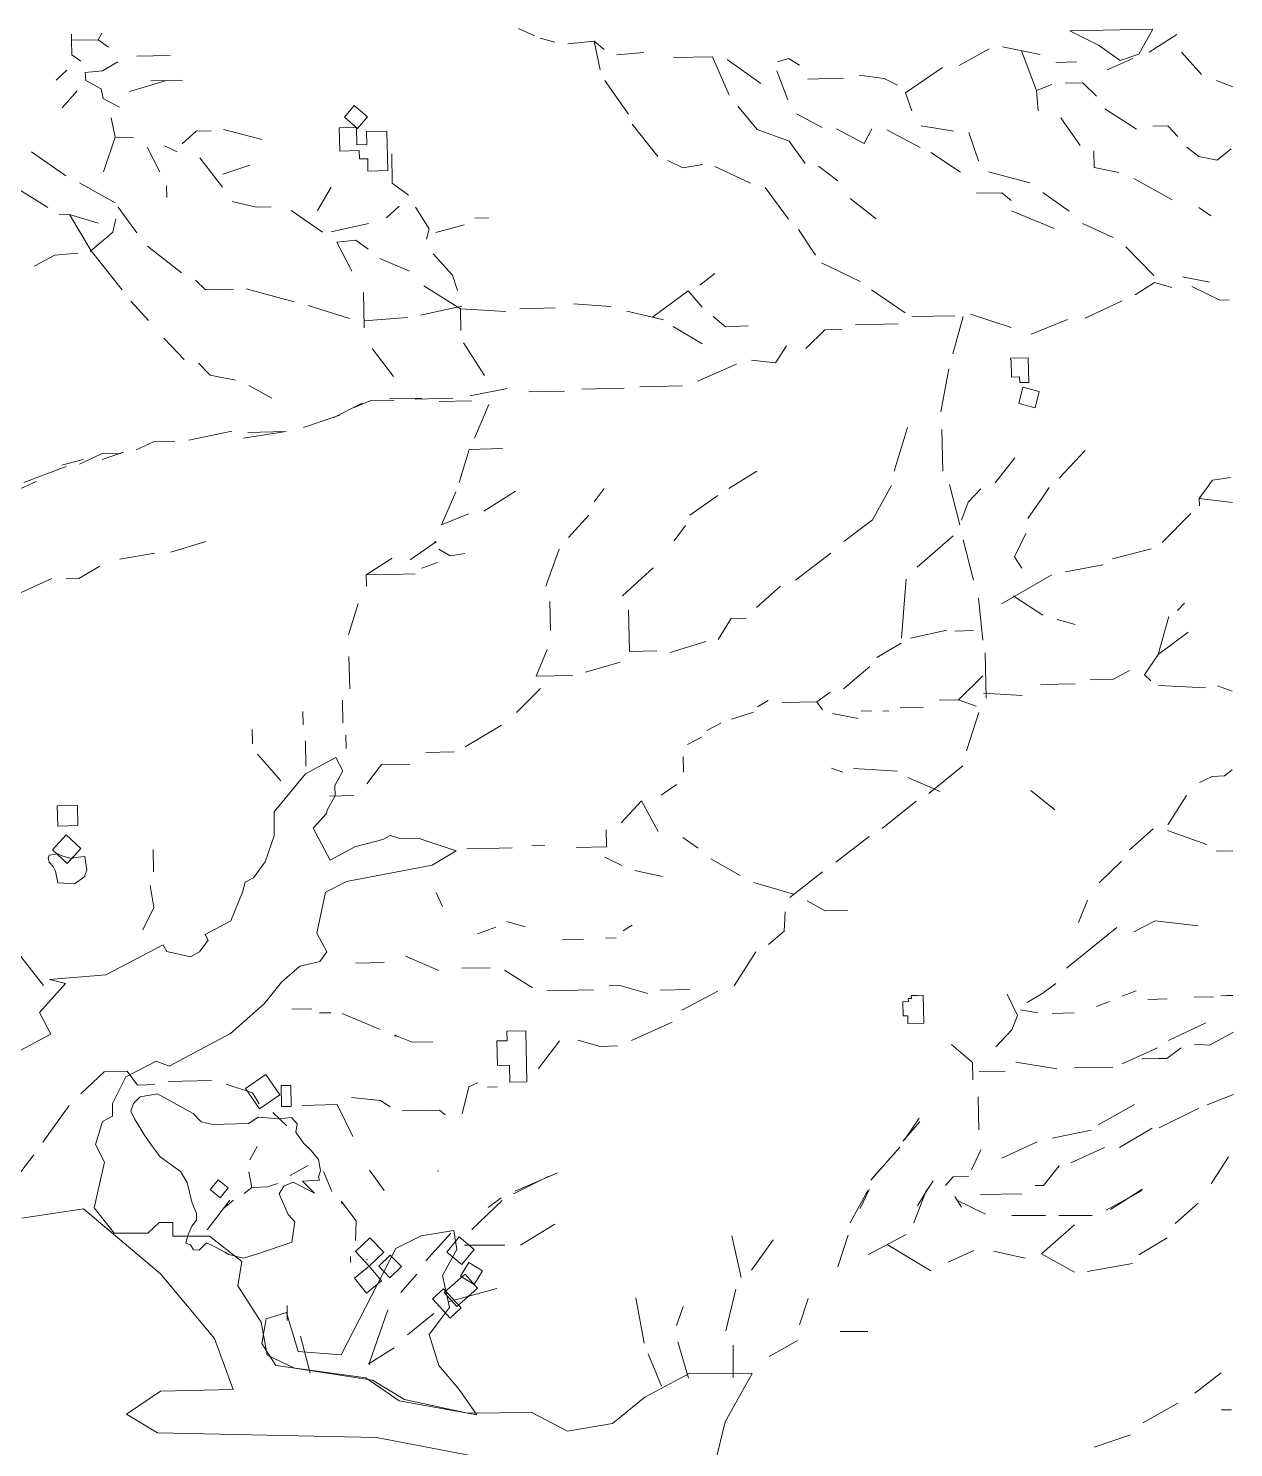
# Model space of a CAD drawing. Header units: metres. Extents: x 645999 to 650010, y 500996 to 503068.
# Drawn here: x 648975 to 650001, y 501796 to 503004 of the extents above; entities that cross this region are included whole.
import ezdxf

# ---------------------------------------------------------------- set-up
doc = ezdxf.new("R2010")
doc.units = ezdxf.units.M
doc.header["$MEASUREMENT"] = 0
for name, color, linetype, lineweight in [('bois', 7, 'Continuous', 0), ('faubourg', 7, 'Continuous', 0), ('mosquée', 7, 'Continuous', 0), ('petite cuvette', 7, 'Continuous', 0), ('puits', 7, 'Continuous', 0), ('ruisseau temporaire', 7, 'Continuous', 0), ('santier-layon', 7, 'Continuous', 0)]:
    doc.layers.add(name, color=color, linetype=linetype, lineweight=lineweight)

# ---------------------------------------------------------------- blocks, each defined once
blk = doc.blocks.new('SC8430')
at = {"color": 0, "linetype": 'ByBlock', "lineweight": -2}
blk.add_circle((0, 0), 0.5, dxfattribs=at)
blk = doc.blocks.new('SC7200')
at = {"layer": 'santier-layon', "color": 7, "linetype": 'Continuous', "lineweight": 0}
for p, q in [((-315.702796, 116.859715), (-325.457695, 122.519412)), ((-270.903276, 96.790709), (-303.21142, 109.767327)), ((-224.127641, 94.294276), (-260.267221, 93.520856)), ((-179.765371, 89.148569), (-212.428388, 93.170068)), ((-134.65597, 76.381539), (-165.99078, 86.439393)), ((-90.970881, 54.057166), (-122.961197, 70.709715)), ((-50.717904, 26.863728), (-81.653914, 49.332201)), ((-11.753862, 0.812105), (-40.845411, 21.217276)), ((265.671664, 19.510413), (266.205458, -5.432196)), ((30.295013, -22.169534), (-0.07225, -5.246225)), ((266.205458, -5.432196), (280.091774, -15.59961)), ((48.890176, -47.708942), (32.80363, -25.974065)), ((285.941345, -25.939018), (297.588829, -44.204034)), ((297.588829, -44.204034), (295.381911, -53.026127)), ((86.836629, -81.855498), (57.861773, -59.016496)), ((301.053452, -65.671603), (317.340843, -83.647226)), ((317.340843, -83.647226), (321.822368, -96.768764)), ((107.322122, -96.266602), (98.74462, -88.039066)), ((131.165247, -95.756338), (107.322122, -96.266602)), ((182.701066, -106.368889), (141.958921, -95.375145)), ((229.81208, -120.530695), (194.474804, -109.721678)), ((279.007536, -119.928463), (242.156728, -122.519482)), ((325.457741, -110.222888), (290.215739, -117.886218))]:
    blk.add_line(p, q, dxfattribs=at)
blk = doc.blocks.new('SC7203')
at = {"layer": 'santier-layon', "color": 7, "linetype": 'Continuous', "lineweight": 0}
for p, q in [((645.626476, 156.965037), (629.044977, 146.621994)), ((660.417823, 152.813187), (645.626476, 156.965037)), ((701.078564, 142.118097), (677.201735, 153.698071)), ((618.129984, 141.394311), (586.412213, 126.784634)), ((709.213718, 142.292197), (701.078564, 142.118097)), ((427.425622, 121.830911), (390.966971, 121.050664)), ((475.518179, 128.839903), (439.059529, 128.059656)), ((523.515557, 118.827519), (488.816535, 130.044465)), ((571.470893, 125.676335), (540.495414, 113.185319)), ((365.047346, 116.816103), (348.849157, 100.830054)), ((379.283867, 117.120777), (365.047346, 116.816103)), ((332.257387, 103.234868), (322.918318, 88.775556)), ((289.862692, 87.608154), (256.633169, 73.097548)), ((322.918318, 88.775556), (302.652607, 91.101745)), ((94.579574, 66.869562), (63.00991, 60.674157)), ((128.173159, 64.36862), (113.018154, 64.044289)), ((143.328164, 64.692951), (128.173159, 64.36862)), ((194.274572, 67.163196), (158.023269, 66.387385)), ((243.853093, 69.144185), (207.601789, 68.368375)), ((-1.694097, 56.989522), (-21.900771, 56.557081)), ((48.353505, 58.520568), (16.189038, 57.83222)), ((-47.821771, 44.042812), (-78.843636, 33.719291)), ((-139.883542, 30.573054), (-176.475356, 22.890224)), ((-93.470522, 30.186388), (-126.157552, 29.486856)), ((-206.306445, 21.331847), (-221.323697, 14.570714)), ((-188.395984, 21.715147), (-206.306445, 21.331847)), ((-280.749726, 0.419443), (-316.754383, -13.230589)), ((-250.588767, 11.184522), (-269.308019, 2.504235)), ((-234.123452, 11.536895), (-250.588767, 11.184522)), ((-329.993702, -17.19378), (-363.672628, -32.173986)), ((-371.332159, -39.237639), (-398.824462, -64.205054)), ((-408.311124, -71.767792), (-437.26971, -92.626747)), ((-448.622861, -98.849482), (-484.099399, -115.708088)), ((-537.115711, -128.802221), (-572.631608, -143.82174)), ((-503.13176, -128.074934), (-526.133247, -126.727257)), ((-489.452878, -123.182372), (-503.13176, -128.074934)), ((-673.127017, -149.652289), (-709.213606, -138.005056)), ((-627.944133, -156.965014), (-659.749945, -152.125901)), ((-578.562403, -145.788593), (-610.250141, -146.466739))]:
    blk.add_line(p, q, dxfattribs=at)
blk = doc.blocks.new('SC7209')
at = {"layer": 'santier-layon', "color": 7, "linetype": 'Continuous', "lineweight": 0}
for p, q in [((628.169114, 347.443179), (637.198481, 379.440896)), ((618.193093, 298.340151), (624.765057, 334.753675)), ((619.8031, 247.645145), (619.042036, 283.207433)), ((634.170694, 201.954408), (625.555783, 236.465839)), ((645.942157, 154.893877), (637.070444, 189.136965)), ((653.762549, 103.726293), (650.142273, 139.696397)), ((656.655762, 54.410533), (655.830045, 92.993814)), ((639.911884, 9.593515), (650.314697, 42.258968)), ((607.829599, -26.539863), (636.88272, -3.087965)), ((568.264491, -56.525054), (597.02091, -33.229704)), ((528.820423, -85.15587), (557.009145, -63.374652)), ((489.558441, -115.284772), (517.294079, -93.363052)), ((484.809545, -143.99917), (485.50502, -127.424929)), ((471.399628, -155.325726), (484.809545, -143.99917)), ((442.219813, -190.383151), (460.501503, -161.341589)), ((397.504522, -211.05362), (428.401285, -194.884431)), ((354.738652, -236.939308), (389.320601, -221.216947)), ((284.633834, -248.953492), (293.571292, -237.196957)), ((309.048705, -236.602879), (328.066954, -241.978504)), ((328.066954, -241.978504), (342.757094, -241.401275)), ((275.696376, -260.710027), (284.633834, -248.953492)), ((-113.934671, -282.41026), (-94.121578, -263.586955)), ((-94.121578, -263.586955), (-74.493058, -263.166887)), ((-74.493058, -263.166887), (-65.575295, -275.025929)), ((-65.575295, -275.025929), (-50.885155, -274.4487)), ((-39.651512, -271.842667), (-2.64968, -271.050795)), ((9.949958, -274.001026), (32.160874, -281.345389)), ((210.775295, -299.489375), (216.32189, -276.502989)), ((216.32189, -276.502989), (223.859102, -272.924675)), ((232.341019, -276.685859), (240.682603, -276.507341)), ((32.160874, -281.345389), (37.878415, -290.882654)), ((116.34603, -285.579844), (141.281555, -287.918743)), ((141.281555, -287.918743), (149.351354, -293.453576)), ((-642.419189, -299.67016), (-656.655709, -299.974834)), ((-590.485419, -300.398659), (-628.31989, -301.208351)), ((-538.044864, -308.706018), (-575.186084, -301.451186)), ((-146.134259, -323.57779), (-123.831378, -292.281683)), ((74.414018, -292.156598), (104.255414, -291.517966)), ((104.255414, -291.517966), (117.513718, -318.67357)), ((159.523833, -296.906345), (191.277178, -296.226795)), ((191.277178, -296.226795), (196.090777, -300.329331)), ((-492.556954, -330.271662), (-523.492627, -312.419431)), ((-445.633887, -343.756904), (-481.202196, -334.858473)), ((-175.101601, -361.991353), (-153.792663, -334.19924)), ((131.910886, -347.344334), (144.225095, -364.560121)), ((-403.25736, -370.218947), (-434.996707, -352.383916)), ((-184.61377, -379.440901), (-181.113949, -374.731312))]:
    blk.add_line(p, q, dxfattribs=at)
blk = doc.blocks.new('SC7212')
at = {"layer": 'santier-layon', "color": 7, "linetype": 'Continuous', "lineweight": 0}
for p, q in [((-29.539008, 38.466275), (-17.811955, 27.217691)), ((13.344255, -11.674004), (20.596956, -28.53813))]:
    blk.add_line(p, q, dxfattribs=at)
blk.add_blockref('SC8430', (29.539, -38.4664), dxfattribs=at)
blk = doc.blocks.new('SC7218')
at = {"layer": 'ruisseau temporaire', "color": 4, "linetype": 'Continuous', "lineweight": 0}
for p, q in [((-537.677954, 228.984598), (-545.950945, 207.648369)), ((-492.613144, 227.189132), (-491.875179, 192.706263)), ((-216.550287, 218.114849), (-230.786808, 217.810175)), ((-241.191955, 210.227781), (-255.428475, 209.923106)), ((-548.959013, 197.924368), (-566.269263, 169.495001)), ((-199.564936, 197.319172), (-237.222828, 196.513259)), ((-492.98724, 180.262946), (-492.249275, 145.780077)), ((-281.444654, 180.387461), (-293.030739, 163.58015)), ((-16.303792, 175.613547), (-30.862775, 156.639838)), ((61.308177, 168.07487), (42.312308, 135.601013)), ((127.424079, 157.924544), (107.633477, 138.050333)), ((-570.546824, 154.684028), (-586.958268, 127.193861)), ((-484.245361, 136.751724), (-472.89562, 100.196046)), ((-90.836199, 125.128954), (-117.629757, 113.515976)), ((-47.809853, 126.57545), (-71.315592, 120.815468)), ((-7.229665, 131.912301), (-41.082405, 131.187822)), ((36.673915, 129.17202), (2.821175, 128.447541)), ((75.966308, 121.076116), (44.55789, 128.81505)), ((115.684181, 105.366756), (87.781026, 121.066115)), ((147.673785, 131.810364), (114.627024, 117.960786)), ((186.097608, 125.962927), (161.476424, 111.751542)), ((-320.516097, 110.685396), (-341.099595, 91.057063)), ((-245.758465, 101.574263), (-272.366367, 118.089882)), ((106.212578, 118.56925), (101.732604, 113.216436)), ((289.381207, 108.854038), (243.571759, 107.873675)), ((289.381207, 108.854038), (311.884094, 109.33562)), ((289.381207, 108.854038), (289.708371, 93.566633)), ((-127.23825, 108.579101), (-160.279389, 94.466796)), ((-92.22531, 79.626704), (-118.443305, 102.458993)), ((182.71289, 77.099526), (149.694353, 98.73489)), ((228.301943, 107.546887), (204.995382, 107.048105)), ((325.718752, 101.582006), (353.233097, 93.316181)), ((367.613142, 97.648771), (396.137792, 79.744942)), ((-472.659471, 89.161528), (-462.795692, 57.633853)), ((-208.295582, 80.822553), (-236.952275, 94.928703)), ((144.200198, 61.030197), (128.589791, 91.186366)), ((-358.54146, 84.112618), (-378.365798, 65.814767)), ((-75.312079, 74.468876), (-59.808501, 49.304512)), ((182.435435, 65.528322), (161.930764, 79.020392)), ((300.29952, 49.52001), (282.750807, 80.538234)), ((414.760059, 73.703725), (433.112446, 42.7027)), ((-395.414946, 65.055629), (-358.527946, 58.945312)), ((162.789183, 51.176986), (146.337114, 71.589806)), ((219.873991, 58.181286), (188.621167, 70.917641)), ((158.550924, 16.12764), (151.801096, 49.36475)), ((433.112446, 42.7027), (459.553236, 9.459868)), ((-316.156339, 32.713155), (-310.389601, 20.877032)), ((-54.535687, 36.012161), (-33.839848, 13.587386)), ((-511.291864, 5.077989), (-545.370996, -12.670675)), ((-477.475657, 1.375531), (-460.849288, -27.181814)), ((-296.140026, -0.897158), (-279.777974, -35.50564)), ((466.992937, -0.040541), (481.820681, -16.627558)), ((-552.551605, -20.644043), (-584.442758, -33.286079)), ((495.006637, -31.639774), (512.279843, -49.784394)), ((-494.551562, -36.689671), (-464.839549, -51.036083)), ((-491.702415, -47.142575), (-466.026136, -69.197917)), ((-449.392086, -36.774605), (-426.190078, -53.62596)), ((-273.709425, -39.975589), (-260.788381, -64.078122)), ((-415.558163, -59.706754), (-386.862112, -75.651991)), ((-290.50461, -49.534664), (-314.06052, -65.218193)), ((586.958323, -82.799865), (567.429066, -71.948246)), ((-251.728228, -79.52362), (-228.500431, -91.446042)), ((-217.376129, -95.451073), (-183.454082, -110.233081)), ((-140.557167, -139.542447), (-105.000562, -144.826984)), ((-117.850774, -172.58222), (-109.325365, -205.978467))]:
    blk.add_line(p, q, dxfattribs=at)
at = {"layer": 'ruisseau temporaire', "color": 4, "linetype": 'Continuous', "lineweight": 0, "flags": 128}
for points in [[(-292.227113, 147.497973), (-282.940651, 121.477728), (-312.312497, 119.92918)], [(200.253804, 140.75532), (186.097608, 125.962927), (200.890001, 111.80673), (186.097608, 125.962927)], [(98.896595, 129.189406), (94.124191, 119.099089), (94.124191, 119.099089)], [(149.694353, 98.73489), (128.589791, 91.186366), (121.860506, 98.927762)], [(-164.270143, 84.656053), (-175.709984, 79.417138), (-194.649517, 81.114591)], [(405.919639, 73.514532), (414.760059, 73.703725), (439.042486, 66.173703)], [(-404.160234, 65.788437), (-413.345086, 65.591872), (-421.854225, 55.290162), (-432.446323, 56.443428)], [(-443.487824, 57.127094), (-454.140082, 56.899126), (-471.997008, 36.737739)], [(-347.466766, 57.342102), (-324.504637, 57.833513), (-316.422006, 45.126988)], [(255.080047, 44.740992), (239.859435, 44.415257), (232.850857, 52.939216)], [(-479.148099, 27.385056), (-488.546205, 15.684374), (-483.179889, 11.374095), (-488.546205, 15.684374), (-505.869509, 9.333872)], [(279.350457, 14.770154), (273.089794, 25.150048), (263.916187, 24.428031)], [(-504.332518, -45.835788), (-504.113237, -56.082127), (-485.908537, -72.514734)], [(524.403838, -52.744805), (534.271781, -62.998216), (556.074308, -67.361435)], [(-565.591878, -96.233462), (-560.236562, -101.112945), (-565.116046, -106.468261)], [(-175.652608, -119.002918), (-162.580158, -128.71134), (-146.487934, -132.309656)], [(-103.584735, -173.656861), (-103.397784, -182.392521), (-103.033722, -199.40407), (-88.157633, -228.984549)]]:
    blk.add_lwpolyline(points, dxfattribs=at)
blk = doc.blocks.new('SC7230')
at = {"layer": 'ruisseau temporaire', "color": 4, "linetype": 'Continuous', "lineweight": 0}
for p, q in [((137.542125, 186.564215), (107.117256, 169.81372)), ((107.832326, 157.869487), (113.503884, 129.011987)), ((117.892895, 117.146379), (129.603484, 85.198245)), ((150.372949, 39.206094), (138.104528, 11.344609)), ((124.904567, 5.542332), (108.834292, -16.420748)), ((22.693476, -27.463882), (4.346667, -50.395646)), ((101.292835, -29.00166), (82.007862, -51.033538)), ((-6.061695, -36.358947), (-23.480179, -59.730827)), ((-24.113318, -73.083859), (-23.847651, -85.497692)), ((36.195053, -78.692938), (10.723456, -90.737607)), ((33.462492, -101.290543), (61.791154, -115.403714)), ((-99.704803, -126.219587), (-99.27446, -146.328236)), ((-7.689014, -132.070063), (-24.418538, -123.228447)), ((35.542041, -155.523934), (6.763975, -141.880364)), ((-138.753672, -169.373627), (-168.250217, -186.564237))]:
    blk.add_line(p, q, dxfattribs=at)
at = {"layer": 'ruisseau temporaire', "color": 4, "linetype": 'Continuous', "lineweight": 0, "flags": 128}
for points in [[(162.245851, 105.676054), (137.489324, 81.687152), (145.348861, 57.936281)], [(-2.276304, -62.956902), (-7.393634, -81.465704), (-7.393634, -81.465704)], [(80.485756, -65.785541), (65.789993, -66.100044), (56.391887, -77.800726), (48.125521, -77.977633)], [(123.352749, -72.227864), (110.592352, -77.100769), (95.896589, -77.415272)], [(168.250287, -66.207212), (151.717554, -66.561027), (139.035873, -75.112106)], [(-70.195203, -131.107841), (-86.882154, -145.724404), (-95.607763, -145.911139)], [(-35.870084, -124.853467), (-47.174037, -133.37506), (-57.736616, -133.601109)], [(-105.143622, -151.175019), (-125.252272, -151.605362), (-133.810238, -164.208029)]]:
    blk.add_lwpolyline(points, dxfattribs=at)
blk = doc.blocks.new('SC7227')
at = {"layer": 'ruisseau temporaire', "color": 4, "linetype": 'Continuous', "lineweight": 0}
for p, q in [((242.867627, 214.047379), (267.410899, 226.532164)), ((333.082588, 227.937597), (360.61248, 228.526761)), ((166.508659, 196.773835), (200.853458, 202.108667)), ((46.062403, 178.556784), (64.304193, 184.926943)), ((-43.270216, 144.906216), (-10.050533, 159.876594)), ((61.20075, 93.784058), (90.953123, 99.020607)), ((104.720561, 99.775225), (134.394218, 108.689947)), ((-22.729193, 65.308917), (3.201647, 77.363414))]:
    blk.add_line(p, q, dxfattribs=at)
at = {"layer": 'ruisseau temporaire', "color": 4, "linetype": 'Continuous', "lineweight": 0, "flags": 128}
for points in [[(290.763394, 230.251803), (318.293285, 230.840968), (318.293285, 230.840968)], [(15.611036, 77.169004), (26.173615, 77.395053), (44.326849, 87.903156)]]:
    blk.add_lwpolyline(points, dxfattribs=at)
at = {"layer": 'ruisseau temporaire', "color": 4, "linetype": 'Continuous', "lineweight": 0}
blk.add_blockref('SC7230', (-192.3621, -44.2767), dxfattribs=at)
blk = doc.blocks.new('SC7224')
at = {"layer": 'ruisseau temporaire', "color": 4, "linetype": 'Continuous', "lineweight": 0}
for p, q in [((-245.574383, 193.170604), (-210.908095, 204.952066)), ((-151.76801, 189.526935), (-126.048589, 177.723547)), ((-118.040916, 171.586592), (-87.747829, 154.624146)), ((-294.39288, 167.943925), (-323.503276, 154.178589)), ((-47.782451, 164.15339), (-72.330427, 145.754449)), ((-401.411962, 156.303779), (-384.374787, 138.344202)), ((-365.807983, 143.547893), (-339.00318, 154.635418)), ((-367.690532, 102.700616), (-345.604315, 79.714191)), ((-334.894142, 73.043665), (-303.023912, 73.725717)), ((-291.029948, 62.942827), (-271.190746, 37.608402))]:
    blk.add_line(p, q, dxfattribs=at)
at = {"layer": 'ruisseau temporaire', "color": 4, "linetype": 'Continuous', "lineweight": 0, "flags": 128}
for points in [[(-201.652961, 201.864547), (-187.538273, 204.795083), (-166.626828, 196.831505)], [(-282.330254, 171.684798), (-257.475332, 191.075984), (-257.475332, 191.075984)], [(-294.39288, 167.943925), (-286.158412, 157.343425), (-260.224358, 147.77883)], [(-384.374787, 138.344202), (-384.037632, 122.589988), (-375.674767, 110.809425)]]:
    blk.add_lwpolyline(points, dxfattribs=at)
at = {"layer": 'ruisseau temporaire', "color": 4, "linetype": 'Continuous', "lineweight": 0}
blk.add_blockref('SC7227', (40.7994, 0), dxfattribs=at)
blk = doc.blocks.new('SC7233')
at = {"layer": 'ruisseau temporaire', "color": 4, "linetype": 'Continuous', "lineweight": 0}
for p, q in [((-255.738195, 146.087654), (-258.834819, 140.501597)), ((-258.834819, 140.501597), (-249.971456, 134.251531)), ((-197.44069, 127.096057), (-225.913731, 126.486709)), ((-285.388957, 114.634296), (-294.396698, 106.161843)), ((-276.738849, 96.880112), (-289.292617, 82.352003)), ((-200.432392, 105.872853), (-232.1628, 96.454133)), ((-186.884735, 106.162785), (-213.980048, 105.582921)), ((-254.547613, 90.455292), (-240.603063, 82.934021)), ((-247.763993, 74.041109), (-244.195072, 57.55813)), ((-119.182694, 55.633685), (-151.985708, 64.131315)), ((-254.127922, 27.906699), (-244.195072, 57.55813)), ((-228.561146, 56.972745), (-244.195072, 57.55813)), ((-206.347014, 28.009289), (-216.902969, 48.942562)), ((-191.546232, 44.885397), (-202.226886, 50.176608)), ((-152.769849, 14.896442), (-172.139969, 39.780923)), ((-129.742059, 33.788544), (-152.546755, 25.940788)), ((-200.363806, 6.058192), (-200.580276, 16.173167)), ((-60.422732, 15.032825), (-71.939939, -4.992887)), ((-67.872418, -23.305125), (-94.452666, -5.014697)), ((-2.643507, -1.20997), (-13.458699, -11.10105)), ((73.377508, -11.082606), (61.896443, -11.328311)), ((-28.515309, -16.023097), (-60.524536, -23.147873)), ((52.829666, -17.042134), (28.617723, -23.54006)), ((-42.921706, -56.694841), (-55.510619, -32.010223)), ((6.119659, -56.450281), (-19.03532, -45.719057)), ((266.143033, -58.640119), (253.22423, -68.379083)), ((49.657877, -88.506403), (18.450283, -69.065895)), ((-32.244462, -104.764466), (-32.884795, -74.843645)), ((145.922627, -84.343475), (177.73782, -86.553918)), ((243.353312, -73.321575), (255.466026, -87.256087)), ((100.06584, -88.479015), (130.244638, -87.833162)), ((191.217045, -90.733848), (213.116339, -95.78497)), ((230.610645, -103.558831), (255.347841, -118.537403)), ((70.040577, -145.37083), (52.118955, -117.629745)), ((-7.23883, -146.087699), (-25.436244, -122.328077))]:
    blk.add_line(p, q, dxfattribs=at)
at = {"layer": 'ruisseau temporaire', "color": 4, "linetype": 'Continuous', "lineweight": 0, "flags": 128}
for points in [[(-281.44594, 145.077503), (-281.337706, 140.020015), (-281.072038, 127.606182), (-273.606083, 122.246175)], [(-258.834819, 140.501597), (-281.337706, 140.020015), (-281.337706, 140.020015)], [(-241.888826, 121.545006), (-255.049428, 113.903643), (-269.725512, 112.669597), (-269.141434, 105.723363), (-256.102452, 98.701696), (-254.547613, 90.455292)], [(-162.528609, 62.985723), (-175.387401, 62.710533), (-187.101399, 51.880253)], [(-111.523357, -1.700168), (-123.922907, -1.96553), (-144.697058, 2.649689)], [(-28.851606, -37.879447), (-39.471566, -30.057036), (-55.510619, -32.010223)], [(243.353312, -73.321575), (213.116339, -95.78497), (222.351794, -97.952945)], [(50.057081, -107.159993), (49.657877, -88.506403), (88.301726, -90.833553)], [(264.562754, -95.209664), (275.250895, -103.917725), (294.396626, -102.982295)]]:
    blk.add_lwpolyline(points, dxfattribs=at)
blk = doc.blocks.new('SC7236')
at = {"layer": 'ruisseau temporaire', "color": 4, "linetype": 'Continuous', "lineweight": 0}
for p, q in [((-290.329085, 114.715279), (-303.966561, 121.032148)), ((-273.258668, 109.222869), (-285.635445, 112.712951)), ((-234.652372, 85.867159), (-239.671566, 110.091861)), ((256.14976, 115.846559), (232.58401, 100.622801)), ((-197.308812, 100.484584), (-220.519981, 98.485862)), ((-172.164977, 96.199216), (-139.062094, 96.907648)), ((-139.062094, 96.907648), (-124.845869, 64.208168)), ((71.097893, 89.347156), (96.520291, 103.690683)), ((107.971838, 105.315703), (139.817008, 98.637504)), ((260.148405, 100.752722), (277.094398, 81.796131)), ((-126.348508, 94.55126), (-97.772201, 74.233631)), ((-84.333583, 84.985823), (-74.959369, 60.232408)), ((25.186689, 66.285472), (56.890891, 87.663167)), ((153.282636, 92.025948), (170.778083, 92.400366)), ((218.914968, 95.270468), (197.068114, 85.603282)), ((303.966616, 71.331648), (290.071265, 76.554061)), ((30.572901, 50.761348), (25.186689, 66.285472)), ((195.021104, 52.440759), (222.040916, 35.079703)), ((-185.509625, 11.81973), (-207.254342, 39.441447)), ((-67.468011, 48.318198), (-45.510511, 36.713576)), ((66.318321, 33.587028), (38.655532, 38.054823)), ((157.510805, 44.738272), (174.095951, 21.174137)), ((-73.762356, 24.968953), (-60.081363, 6.026496)), ((9.323043, 34.667188), (37.671385, 19.634475)), ((87.535251, 8.282088), (79.206632, 32.482903)), ((46.954632, 15.233323), (72.117794, -1.247503)), ((-106.714917, -10.675912), (-137.024348, 3.545066)), ((-48.778262, 3.853486), (-32.429265, -8.676131)), ((131.127154, -10.564239), (96.008248, -1.196208)), ((219.721614, -6.828309), (252.272016, -24.99097)), ((-74.249374, -41.522754), (-94.031801, -14.459835)), ((-21.654332, -23.739944), (0.423702, -40.976768)), ((164.723954, -34.684274), (142.326087, -18.604251)), ((115.555479, -34.356577), (151.710944, -49.222211)), ((274.922495, -31.405962), (285.183265, -38.546087)), ((201.955337, -56.886597), (175.972085, -45.023144)), ((-51.432207, -71.937738), (-65.812993, -50.166356)), ((236.647734, -89.262864), (212.695028, -64.936437)), ((-13.405117, -94.517302), (-46.299957, -78.661924)), ((284.097313, -95.147133), (261.026949, -90.581056)), ((24.968736, -121.03215), (-3.543606, -101.403125))]:
    blk.add_line(p, q, dxfattribs=at)
at = {"layer": 'ruisseau temporaire', "color": 4, "linetype": 'Continuous', "lineweight": 0, "flags": 128}
for points in [[(-231.269724, 103.062152), (-239.671566, 110.091861), (-261.976568, 107.812135)], [(123.894423, 101.976604), (136.792476, 68.213954), (149.751547, 73.164595), (136.792476, 68.213954), (138.084863, 50.76229)], [(-64.906789, 89.656409), (-74.219555, 95.436876), (-83.345369, 92.481682)], [(-210.58657, 47.931435), (-217.24355, 57.551856), (-230.506191, 76.718536)], [(-27.452312, 78.498432), (-48.821225, 78.041118), (-57.762323, 77.849771)], [(18.619539, 72.584679), (7.010561, 78.316005), (-14.183475, 81.082308)], [(161.473501, 74.261936), (176.314442, 74.579545), (187.896317, 63.327854)], [(-117.406168, 54.707758), (-100.902198, 34.936739), (-82.262712, 28.090921), (-73.762356, 24.968953)], [(235.768996, 37.673407), (248.627788, 37.948596), (257.090945, 28.930072)], [(-33.420955, 35.362366), (-9.838887, 22.987543), (-3.337272, 35.377339)], [(185.675411, 16.822126), (185.980436, 2.569207), (206.744748, -1.58624)], [(264.635617, 19.891892), (274.916065, 11.832224), (290.59919, 8.947982), (302.342706, 18.398947)], [(-147.259962, 5.128394), (-164.303627, 2.360472), (-177.03815, 8.546467)], [(85.82941, -19.353348), (107.413811, -18.891423), (115.368528, -25.620917)]]:
    blk.add_lwpolyline(points, dxfattribs=at)
blk = doc.blocks.new('SC7239')
at = {"layer": 'ruisseau temporaire', "color": 4, "linetype": 'Continuous', "lineweight": 0}
for p, q in [((502.939822, 313.183083), (491.676786, 275.91348)), ((374.834717, 276.129724), (351.034427, 261.130938)), ((169.237631, 258.883117), (142.294101, 242.00999)), ((236.298381, 249.820827), (244.897732, 261.274424)), ((341.510866, 255.292344), (317.745014, 238.684358)), ((489.52405, 263.792877), (473.266775, 234.466081)), ((214.432603, 219.569035), (231.717402, 238.453227)), ((313.916052, 229.747758), (304.547465, 216.667761)), ((473.266775, 234.466081), (448.731687, 216.231695)), ((79.759667, 200.587537), (101.148934, 215.534725)), ((195.218918, 178.104437), (206.602488, 209.741838)), ((437.686873, 206.335701), (407.629378, 183.153317)), ((64.455413, 201.86995), (42.245252, 187.710164)), ((89.777225, 193.310784), (103.059659, 198.326285)), ((286.545088, 193.743368), (260.523184, 169.842382)), ((42.245252, 187.710164), (63.140789, 188.157347)), ((42.451882, 178.05496), (42.245252, 187.710164)), ((63.140789, 188.157347), (84.036327, 188.60453)), ((394.873901, 178.050526), (374.357185, 159.902136)), ((27.256569, 136.676359), (35.528756, 163.417361)), ((199.242917, 140.357021), (198.716198, 164.969014)), ((331.303826, 131.108712), (300.953605, 121.604533)), ((28.238062, 90.814143), (27.65261, 118.170553)), ((258.513828, 113.451565), (228.950062, 104.769186)), ((190.649192, 91.070012), (170.184134, 70.507822)), ((22.428556, 61.710938), (22.015295, 81.021345)), ((-54.379815, 43.967795), (-54.638103, 56.036799)), ((25.304497, 40.038329), (25.063428, 51.302733)), ((157.54919, 59.772829), (126.584706, 41.400848)), ((-8.943563, 24.815952), (-9.40848, 46.540159)), ((117.026707, 37.171454), (92.916472, 36.655473)), ((-30.384487, 12.282565), (-50.172032, 35.203188)), ((31.791177, -0.071289), (11.192604, -0.512117)), ((-138.730346, -65.161224), (-139.138054, -46.110267)), ((-280.948148, -139.502048), (-266.072059, -169.082527)), ((-251.595981, -137.033957), (-232.225861, -161.918438)), ((-423.243766, -183.370719), (-437.824815, -215.881518)), ((-356.565937, -212.877554), (-345.275038, -182.277096)), ((-442.388575, -228.053718), (-469.438002, -241.512101)), ((-379.531475, -256.147378), (-362.299942, -224.039839)), ((-478.465421, -249.06501), (-502.939817, -264.768196)), ((-411.370216, -292.707364), (-383.398991, -268.649665)), ((-422.418341, -313.183019), (-411.202944, -300.523481))]:
    blk.add_line(p, q, dxfattribs=at)
at = {"layer": 'ruisseau temporaire', "color": 4, "linetype": 'Continuous', "lineweight": 0, "flags": 128}
for points in [[(158.221543, 295.183089), (129.879715, 294.576548), (121.29648, 266.268236)], [(118.578489, 258.32466), (106.315691, 230.200448), (129.480289, 239.632988)], [(104.13001, 209.651611), (113.706605, 203.811078), (126.263615, 205.919738)], [(289.667723, 122.972943), (266.361162, 122.474161), (265.603519, 157.876574)], [(365.706176, 150.862341), (352.847384, 150.587151), (341.974762, 132.645154)], [(217.750276, 102.114594), (186.944996, 101.455333), (196.372602, 124.196218)], [(-11.308555, 60.183965), (-11.308555, 60.183965), (-11.549624, 71.448369)], [(79.460635, 26.707881), (55.350399, 26.1919), (42.83599, 9.824705)], [(-147.780854, -114.573005), (-138.54018, -95.515977), (-141.699056, -76.724311)]]:
    blk.add_lwpolyline(points, dxfattribs=at)
at = {"layer": 'ruisseau temporaire', "color": 4, "linetype": 'Continuous', "lineweight": 0}
blk.add_blockref('SC8430', (101.1489, 215.5347), dxfattribs=at)
blk = doc.blocks.new('SC7254')
at = {"layer": 'ruisseau temporaire', "color": 4, "linetype": 'Continuous', "lineweight": 0}
for p, q in [((-79.899179, 168.133785), (-59.445713, 151.667163)), ((36.919922, 138.848112), (52.661707, 163.892614)), ((4.166238, 117.629544), (24.264245, 135.407558)), ((36.49387, 134.220398), (70.091644, 122.322767)), ((-21.748248, 89.476021), (-2.716806, 108.019751)), ((-39.144672, 55.872358), (-31.676768, 74.957158)), ((-49.387656, 16.83394), (-6.712437, 51.555917)), ((-69.628769, -4.44394), (-58.405552, 3.906953)), ((-82.961019, -12.389373), (-69.628769, -4.44394)), ((-12.771615, -11.337852), (-23.931624, -15.632039)), ((9.991846, -2.439591), (-2.06469, -6.903163)), ((36.223412, -9.256701), (19.690679, -9.610516)), ((75.698596, -7.491932), (59.165863, -7.845748)), ((-73.924008, -21.05767), (-88.527647, -18.666632)), ((-43.016851, -21.14722), (-61.611489, -21.545162)), ((69.249451, -29.709093), (37.407495, -44.649987)), ((27.891315, -50.83341), (-2.143189, -64.355676)), ((48.107828, -50.86074), (35.895229, -59.861762)), ((-57.642665, -68.763289), (-92.682855, -63.073431)), ((-9.891276, -67.281385), (-42.821906, -67.98613)), ((92.682822, -90.533077), (70.357047, -99.290548)), ((8.425728, -99.120991), (-22.448544, -116.341086)), ((63.068203, -102.206428), (29.428635, -119.025721)), ((23.458481, -119.153488), (-4.210933, -135.845014)), ((-28.320303, -121.066569), (-61.717098, -127.761059)), ((-17.079565, -135.660432), (-45.746181, -148.693442))]:
    blk.add_line(p, q, dxfattribs=at)
at = {"layer": 'ruisseau temporaire', "color": 4, "linetype": 'Continuous', "lineweight": 0, "flags": 128}
for points in [[(7.839801, 47.842504), (26.134904, 57.088692), (50.314016, 54.386272), (62.560484, 53.017524)], [(35.895229, -59.861762), (29.006591, -60.009185), (14.770071, -60.313859)], [(-55.76576, -151.28992), (-69.057602, -168.133735), (-76.148682, -168.022644)]]:
    blk.add_lwpolyline(points, dxfattribs=at)
blk = doc.blocks.new('SC7251')
at = {"layer": 'ruisseau temporaire', "color": 4, "linetype": 'Continuous', "lineweight": 0}
for p, q in [((-80.977963, -38.404653), (-63.192201, -53.663416)), ((-62.877336, -68.376106), (-63.192201, -53.663416)), ((-35.470374, -60.88984), (-57.514018, -61.361594)), ((-57.8989, -110.850769), (-58.499111, -82.804702)), ((-121.116944, -119.563407), (-108.651733, -100.897353)), ((-149.790184, -153.755737), (-125.122214, -125.628891)), ((-64.059414, -145.02129), (-56.15711, -127.832833)), ((-8.276953, -121.058378), (-38.301617, -135.040415)), ((-158.922623, -177.870252), (-151.00064, -161.601339))]:
    blk.add_line(p, q, dxfattribs=at)
at = {"layer": 'ruisseau temporaire', "color": 4, "linetype": 'Continuous', "lineweight": 0, "flags": 128}
for points in [[(-110.025586, -175.673856), (-103.363256, -164.951687), (-96.700926, -154.229517)], [(-86.286794, -158.376476), (-79.555588, -150.872708), (-66.696795, -150.597518)]]:
    blk.add_lwpolyline(points, dxfattribs=at)
at = {"layer": 'ruisseau temporaire', "color": 4, "linetype": 'Continuous', "lineweight": 0}
blk.add_blockref('SC7254', (66.2399, 9.7365), dxfattribs=at)
blk = doc.blocks.new('SC7248')
at = {"layer": 'ruisseau temporaire', "color": 4, "linetype": 'Continuous', "lineweight": 0}
for p, q in [((143.98857, 126.648722), (158.196973, 126.952795)), ((-21.391865, -164.894845), (-56.556726, -165.647405))]:
    blk.add_line(p, q, dxfattribs=at)
at = {"layer": 'ruisseau temporaire', "color": 4, "linetype": 'Continuous', "lineweight": 0, "flags": 128}
for points in [[(-43.343634, -39.88807), (-29.871382, -25.340305), (-25.075541, -13.278133), (-25.075541, -13.278133), (-33.735488, 4.935822)], [(159.005234, -27.277944), (138.565627, -38.294959), (125.687156, -37.650606)], [(81.179502, -160.99122), (64.863239, -171.460011), (54.141041, -178.339554)]]:
    blk.add_lwpolyline(points, dxfattribs=at)
at = {"layer": 'ruisseau temporaire', "color": 4, "linetype": 'Continuous', "lineweight": 0}
blk.add_blockref('SC7251', (-0.0826, 0.4693), dxfattribs=at)
blk = doc.blocks.new('SC7257')
at = {"layer": 'ruisseau temporaire', "color": 4, "linetype": 'Continuous', "lineweight": 0}
for p, q in [((45.238448, 145.164196), (23.227537, 121.694035)), ((-31.451424, 117.629166), (-14.581224, 139.017959)), ((170.657141, 100.830494), (142.375308, 104.430788)), ((135.109664, 91.668031), (110.832059, 66.769414)), ((-97.655671, 46.0322), (-66.978189, 72.447726)), ((16.769261, 39.457366), (-25.887887, 14.625393)), ((60.239874, 47.747391), (28.66037, 42.011758)), ((9.319001, 4.979969), (-15.976779, 21.523669)), ((129.793701, 15.295793), (123.887261, 9.12391)), ((36.791054, -2.843206), (21.474859, 1.297411)), ((116.383784, 3.969237), (107.365662, -28.553934)), ((-72.611182, -7.841144), (-103.447934, -14.546558)), ((-49.763397, -8.140722), (-65.771281, -8.483305)), ((132.946467, -9.344348), (107.365662, -28.553934)), ((-111.230702, -18.918668), (-131.977255, -30.927928)), ((107.365662, -28.553934), (95.653988, -45.626779)), ((-138.112384, -38.681787), (-160.287296, -57.555637)), ((-41.85142, -46.6099), (-62.680474, -67.032029)), ((101.277351, -50.763373), (95.653988, -45.626779)), ((36.696727, -53.422141), (7.567626, -54.04553)), ((147.615843, -56.868555), (107.927921, -54.826596)), ((-62.680474, -67.032029), (-78.716546, -67.375215)), ((-47.59859, -72.491896), (-62.680474, -67.032029)), ((-8.249091, -63.320818), (-41.370783, -61.401183)), ((-147.93281, -82.787394), (-169.809614, -78.787179)), ((-121.814074, -76.445796), (-127.06256, -76.558119)), ((-92.735576, -73.457868), (-112.154976, -73.87346)), ((-161.131017, -128.542369), (-170.657009, -125.066377)), ((-114.413863, -127.805427), (-152.008014, -125.455812)), ((-78.073771, -145.164156), (-105.635785, -133.137354))]:
    blk.add_line(p, q, dxfattribs=at)
at = {"layer": 'ruisseau temporaire', "color": 4, "linetype": 'Continuous', "lineweight": 0, "flags": 128}
for points in [[(169.147998, 122.276548), (153.597475, 119.840977), (142.375308, 104.430788)], [(-59.91706, 86.004035), (-54.201787, 101.108623), (-43.421736, 112.641745)], [(14.6692, 113.691182), (8.876158, 105.287526), (-3.497486, 87.337746)], [(-5.170196, 74.628099), (-14.850433, 54.641701), (-8.67365, 45.114264)], [(101.2962, 61.505534), (68.398006, 52.981786), (68.398006, 52.981786)], [(-111.063862, -14.446699), (-107.98213, 25.571989), (-107.207249, 35.634424)], [(82.92093, -41.919024), (69.432298, -49.567407), (49.488048, -49.994232)]]:
    blk.add_lwpolyline(points, dxfattribs=at)
blk = doc.blocks.new('SC7245')
at = {"layer": 'ruisseau temporaire', "color": 4, "linetype": 'Continuous', "lineweight": 0}
for p, q in [((-56.727828, 110.167581), (-65.804445, 104.91353)), ((-15.356638, 109.213033), (-44.748163, 108.584028)), ((-69.379991, 100.237188), (-88.090862, 94.316973)), ((31.500365, 101.388844), (22.315514, 101.19228)), ((-97.206837, 90.902007), (-109.019231, 84.669443)), ((-113.493582, 79.053902), (-125.305976, 72.821338)), ((-129.222689, 62.61791), (-128.936929, 49.265164)), ((-147.944889, 29.624216), (-134.752416, 38.843343)), ((-181.966633, 6.127003), (-164.681834, 25.011195)), ((-164.681834, 25.011195), (-150.451135, -1.248225)), ((-116.458096, -15.393927), (-129.513679, -6.473685)), ((-257.936891, -13.208142), (-246.890405, -12.971737)), ((-195.779149, -23.071237), (-181.385197, -30.122908)), ((-170.264979, -34.484747), (-146.725533, -39.500768)), ((-80.584762, -38.545278), (-105.698726, -24.36331)), ((-35.214926, -54.593663), (-68.965944, -44.736375)), ((-339.400789, -53.283817), (-334.093293, -65.129768)), ((-288.693938, -82.557467), (-304.190112, -88.408885)), ((-172.485885, -80.990475), (-180.194614, -85.75527)), ((-186.036854, -91.860068), (-195.097217, -92.053968))]:
    blk.add_line(p, q, dxfattribs=at)
at = {"layer": 'ruisseau temporaire', "color": 4, "linetype": 'Continuous', "lineweight": 0, "flags": 128}
for points in [[(-4.042845, 117.274855), (-15.356638, 109.213033), (-10.538677, 102.451608)], [(-220.112531, -14.813573), (-194.394946, -14.263193), (-194.704891, 0.219612)], [(-313.355994, -16.004098), (-285.826103, -15.414934), (-274.779617, -15.178529)], [(11.024197, -68.323533), (-8.263991, -68.736318), (-23.605947, -60.324988), (-23.605947, -60.324988)], [(-214.040812, -92.91936), (-223.101175, -93.11326), (-232.161538, -93.307159)]]:
    blk.add_lwpolyline(points, dxfattribs=at)
at = {"layer": 'ruisseau temporaire', "color": 4, "linetype": 'Continuous', "lineweight": 0}
for name, p in [('SC7257', (167.7534, 177.8808)), ('SC7248', (180.3954, -144.7055))]:
    blk.add_blockref(name, p, dxfattribs=at)
blk = doc.blocks.new('SC7242')
at = {"layer": 'ruisseau temporaire', "color": 4, "linetype": 'Continuous', "lineweight": 0}
blk.add_line((338.267632, 118.348128), (325.570057, 122.807633), dxfattribs=at)
blk.add_blockref('SC7245', (0, 0), dxfattribs=at)
blk = doc.blocks.new('SC7263')
at = {"layer": 'ruisseau temporaire', "color": 4, "linetype": 'Continuous', "lineweight": 0}
for p, q in [((-85.994442, 101.414905), (-61.654585, 101.935799)), ((-43.393116, 107.386415), (-15.103812, 95.112331)), ((40.943462, 95.391829), (64.699378, 80.260833)), ((76.698722, 77.757737), (116.652827, 78.612791)), ((173.628426, 78.452173), (198.177896, 78.977554)), ((-123.294896, 62.438122), (-140.286871, 62.074478)), ((-107.142689, 59.103936), (-116.786783, 58.897544)), ((-65.02691, 44.825841), (-97.478916, 58.390785)), ((-141.542717, -79.364057), (-126.233982, -70.88818)), ((-198.177718, -107.386485), (-189.926327, -100.375877))]:
    blk.add_line(p, q, dxfattribs=at)
at = {"layer": 'ruisseau temporaire', "color": 4, "linetype": 'Continuous', "lineweight": 0, "flags": 128}
for points in [[(4.614101, 96.914258), (28.494715, 97.425325), (28.494715, 97.425325)], [(129.901986, 82.11621), (139.086837, 82.312774), (162.665641, 75.457667)], [(-20.234391, 34.284887), (-37.728895, 33.910489), (-52.050043, 39.583771)], [(-175.955878, -66.169641), (-169.63704, -54.731993), (-169.63704, -54.731993)], [(-180.859549, -94.662054), (-174.143346, -89.52423), (-176.786294, -76.438444)], [(-174.143346, -89.52423), (-160.796384, -89.238593), (-152.423974, -86.168099)]]:
    blk.add_lwpolyline(points, dxfattribs=at)
at = {"layer": 'ruisseau temporaire', "color": 4, "linetype": 'Continuous', "lineweight": 0}
blk.add_blockref('SC8430', (-52.05, 39.5838), dxfattribs=at)
blk = doc.blocks.new('SC7260')
at = {"layer": 'ruisseau temporaire', "color": 4, "linetype": 'Continuous', "lineweight": 0}
for p, q in [((78.579178, -79.92788), (48.349491, -95.06426)), ((37.970599, -98.506253), (26.891347, -106.793047))]:
    blk.add_line(p, q, dxfattribs=at)
blk.add_blockref('SC7263', (0, 0), dxfattribs=at)
blk = doc.blocks.new('SC59362')
at = {"color": 0, "linetype": 'ByBlock', "lineweight": -2}
blk.add_point((0, 0), dxfattribs=at)

msp = doc.modelspace()

# ---------------------------------------------------------------- linework, layer by layer
at = {"layer": 'bois', "color": 7, "linetype": 'Continuous', "lineweight": 0, "flags": 128}
for points in [[(649861.4, 503001.9), (649932, 503003.4), (649920.3, 502982), (649904.3, 502976.8), (649885.8, 502989.7), (649861.4, 503001.9)], [(648992.7, 502300.2), (649000.5, 502301.3), (649002.9, 502299.9), (649011.2, 502297.3), (649014.8, 502298.3), (649023.1, 502299), (649024.7, 502287.5), (649023, 502282.9), (649023, 502282), (649014.4, 502275.8), (649000.1, 502276.6), (648998.1, 502286.5), (648996.2, 502290.6), (648992.9, 502294.2), (648991.9, 502297.6), (648992.7, 502300.2)], [(649084.9, 502097), (649070.1, 502094.5), (649064.6, 502088.9), (649062.3, 502082.4), (649065.3, 502075.7), (649074, 502061.8), (649080.3, 502052.4), (649087.3, 502043.5), (649104.6, 502031), (649110.3, 502021.7), (649114.5, 502004.1), (649118.1, 501995.1), (649118.2, 501989.4), (649114.3, 501984.5), (649110.8, 501976.4), (649109, 501969.9), (649113, 501968.4), (649115.5, 501964.4), (649120.3, 501964.1), (649126.6, 501970.3), (649133.3, 501967), (649142.3, 501962.2), (649145.7, 501960.3), (649157.9, 501957.3), (649170.3, 501960.8), (649199.4, 501970.7), (649201.9, 501988), (649196.1, 501994.3), (649188.5, 502011.9), (649192.4, 502018.4), (649200.3, 502021.8), (649218.7, 502012.6), (649208.3, 502022.8), (649222.8, 502023.5), (649221.9, 502026.3), (649223.8, 502031.4), (649222, 502041.2), (649215.8, 502048.7), (649209.3, 502055), (649202.6, 502064.5), (649203.7, 502071.5), (649199, 502077), (649188.3, 502075.9), (649170.6, 502077.2), (649162.3, 502071.7), (649131.7, 502071), (649122, 502073.3), (649115.4, 502080.4), (649084.9, 502097)], [(649194.7, 501910.8), (649177.4, 501905.6), (649173.7, 501884.6), (649185.7, 501865.8), (649262.2, 501855.3), (649290.7, 501835.7), (649356.7, 501823.7), (649341.7, 501845.5), (649324.4, 501865.8), (649316.2, 501892.1), (649333.4, 501915.3), (649327.4, 501942.4), (649339.8, 501964.7), (649337.2, 501980.7), (649309.4, 501976.2), (649287.7, 501965.3), (649241.2, 501874.8), (649204.7, 501877.8), (649194.7, 501910.8)]]:
    msp.add_lwpolyline(points, close=True, dxfattribs=at)
for points in [[(648992.7, 502300.2), (649000.5, 502301.3), (649002.9, 502299.9)], [(648969.5, 501991.2), (649022, 501999.1), (649087.6, 501943.9), (649133.6, 501888.7), (649149.3, 501845.3), (649087.6, 501844), (649058.7, 501824.3), (649085, 501808.5), (649271.4, 501804.6), (649435.5, 501773)]]:
    msp.add_lwpolyline(points, dxfattribs=at)
at = {"layer": 'faubourg', "color": 7, "linetype": 'Continuous', "lineweight": 0, "flags": 128}
for points in [[(649262.9, 502916.2), (649280.2, 502916.5), (649280.9, 502882.9), (649264.1, 502882.6), (649263.9, 502893.1), (649256.8, 502892.9), (649256.7, 502900), (649240.1, 502899.6), (649239.7, 502919.4), (649254.4, 502919.7), (649254.7, 502905), (649263.1, 502905.2), (649262.9, 502916.2)], [(649810.9, 502723.3), (649826, 502723.7), (649826.5, 502702.6), (649818.8, 502702.5), (649818.7, 502707.3), (649811.7, 502707.1), (649811.4, 502722), (649810.9, 502722), (649810.9, 502723.3)], [(649731.9, 502180.9), (649726.5, 502180.7), (649726.6, 502178.2), (649724, 502178.1), (649724.1, 502175.6), (649719.4, 502175.5), (649719.7, 502163.5), (649723.6, 502163.6), (649723.7, 502156.8), (649737.2, 502157.1), (649736.7, 502181), (649731.9, 502180.9)], [(649373.9, 502142.1), (649374.4, 502121.3), (649384.6, 502121.5), (649384.9, 502107.1), (649399.4, 502107.4), (649398.4, 502150.7), (649382.4, 502150.4), (649382.6, 502142.3), (649373.9, 502142.1)], [(649134.3, 502021.1), (649129.7, 502015.5), (649138.2, 502008.5), (649145.2, 502017), (649136.7, 502024), (649134.3, 502021.1)], [(649340.8, 501938.4), (649328.9, 501927.9), (649339.6, 501915.9), (649351.6, 501926.5), (649357.3, 501931.6), (649346.7, 501943.6), (649340.8, 501938.4)]]:
    msp.add_lwpolyline(points, close=True, dxfattribs=at)
at = {"layer": 'faubourg', "color": 7, "linetype": 'Continuous', "lineweight": 0}
for points in [[(649252.4, 502938.3), (649263.6, 502928.8), (649255.3, 502918.9), (649244.1, 502928.4)], [(649821.6, 502698.6), (649835.5, 502695), (649831.9, 502681.1), (649818, 502684.8)], [(648999.7, 502342.2), (649016.9, 502342.6), (649017.3, 502325.4), (649000.1, 502325)], [(648995.5, 502304.9), (649007.1, 502317.6), (649019.8, 502305.9), (649008.1, 502293.2)], [(649177.1, 502113.5), (649159.9, 502101.6), (649171.8, 502084.4), (649189, 502096.3)], [(649190.2, 502104.1), (649198.4, 502104.3), (649198.8, 502086.4), (649190.6, 502086.2)], [(649253.4, 501962.8), (649265.7, 501974.6), (649277.6, 501962.3), (649265.2, 501950.4)], [(649341.6, 501975.2), (649331.1, 501962.3), (649343.9, 501951.8), (649354.4, 501964.7)], [(649265.2, 501950.4), (649252.5, 501940.2), (649262.8, 501927.5), (649275.5, 501937.8)], [(649273.3, 501950.3), (649283.1, 501959.7), (649292.5, 501950), (649282.7, 501940.5)], [(649349.9, 501953.5), (649361.6, 501946.4), (649354.5, 501934.7), (649342.8, 501941.8)], [(649328.4, 501931.2), (649319, 501922.6), (649334, 501906.2), (649343.4, 501914.8)]]:
    msp.add_3dface(points, dxfattribs=at)
at = {"layer": 'petite cuvette', "color": 7, "linetype": 'Continuous', "lineweight": 0, "flags": 128}
msp.add_lwpolyline([(648939.9, 502119.2), (648994.1, 502147.8), (648984.4, 502166.2), (649006.7, 502190.9), (648993.1, 502194.4), (649041, 502198.3), (649089.8, 502224), (649092.8, 502218.3), (649113.1, 502213.7), (649120.8, 502217.8), (649128.1, 502227.9), (649125.5, 502232.8), (649147.3, 502244.4), (649157.3, 502268.8), (649159.6, 502277.3), (649166.6, 502280.9), (649176.6, 502294.6), (649184.3, 502316.8), (649184.2, 502337.2), (649210.8, 502369.6), (649236.8, 502383.3), (649242.8, 502372), (649236, 502359.6), (649236.2, 502350.8), (649229.5, 502338.4), (649228.7, 502335.8), (649217.6, 502323.3), (649232, 502296.1), (649253, 502307.2), (649276.8, 502313.7), (649282.9, 502316.9), (649292.2, 502314), (649307.6, 502314.3), (649339.3, 502303.8), (649318.7, 502291.7), (649245.7, 502277.9), (649228, 502268.6), (649220.7, 502233.9), (649229.1, 502217.9), (649223.2, 502209.6), (649206.2, 502205.8), (649190.6, 502192.1), (649175.8, 502173.8), (649147.2, 502148.3), (649094.9, 502120.6), (649083.7, 502125), (649058, 502111.5), (649046.6, 502088.9), (649046.8, 502078), (649038.2, 502073.5), (649032.2, 502053.8), (649040, 502039), (649031.2, 501999.9), (649048.1, 501978.4), (649076.7, 501978.4), (649086.4, 501987.6), (649098.1, 501987.6), (649098.1, 501975.9), (649129.2, 501975.9), (649156.8, 501954.4), (649153.2, 501933.5), (649173.1, 501902.8), (649178.2, 501874.7), (649201.7, 501863.5), (649268, 501853.3), (649295.1, 501836.9), (649348.7, 501825.2), (649403.6, 501825.9), (649433.9, 501809.9), (649472.1, 501816.5), (649499.7, 501839), (649538, 501859.4), (649591, 501858.9), (649568.1, 501818), (649557.8, 501775.9)], dxfattribs=at)
at = {"layer": 'ruisseau temporaire', "color": 7, "linetype": 'Continuous', "lineweight": 0}
for p, q in [((649366.9, 502683.9), (649354.9, 502655.3)), ((649003.5, 502632.1), (649021.7, 502637.1)), ((649971.6, 502603.9), (649971.7, 502597.7)), ((649398, 502239.1), (649382.3, 502243.8)), ((649733.8, 502073.1), (649719.3, 502056.8)), ((649713.7, 502047.9), (649694.6, 502026.6)), ((649996.4, 502043.4), (649981.8, 502020.4)), ((649425.4, 502029.9), (649389.5, 502014.2)), ((649689.6, 502014.8), (649674.5, 501987.3)), ((649739.4, 502015.3), (649728.8, 501987.3)), ((649923.1, 502014.8), (649892.3, 501998)), ((649146.5, 502006.5), (649127.2, 501981.2)), ((649378.3, 502006.4), (649352.6, 501981.7)), ((649769.4, 502000.6), (649763.7, 502009.7)), ((649789.8, 501994.6), (649764.6, 502006.9)), ((649970.6, 502004.1), (649951, 501986.8)), ((649423.1, 501986.2), (649394, 501968.3)), ((649840.8, 501993.5), (649812.2, 501993.5)), ((649880.5, 501993.5), (649852, 501993.5)), ((649334.7, 501978.4), (649313.4, 501954.8)), ((649573.7, 501976.1), (649581.6, 501940.8)), ((649672.8, 501976.7), (649663.9, 501949.8)), ((649722.1, 501977.2), (649690.2, 501960.4)), ((649865.4, 501985.6), (649837.4, 501961)), ((649944.3, 501974.4), (649920.3, 501959.9)), ((649380.6, 501968.3), (649346.4, 501968.3)), ((649609, 501972.8), (649590.5, 501947)), ((649743.3, 501946.4), (649706.1, 501968.8)), ((649779.7, 501963.8), (649757.9, 501953.7)), ((649823.4, 501957.1), (649796.5, 501963.2)), ((649865.4, 501945.3), (649837.4, 501961)), ((649914.7, 501952.6), (649876.6, 501945.8)), ((649305.6, 501943.6), (649292.1, 501927.9)), ((649373.9, 501931.3), (649332.4, 501920.1)), ((649577.1, 501930.7), (649568.7, 501895.4)), ((649280.9, 501913.3), (649265.2, 501867.4)), ((649492, 501923.4), (649499.3, 501884.8)), ((649532.3, 501916.1), (649526.7, 501899.9)), ((649638.7, 501922.9), (649631.4, 501900.4)), ((649320.1, 501910), (649297.7, 501892)), ((649689.6, 501894.8), (649666, 501894.8)), ((649286.5, 501880.8), (649265.2, 501867.4)), ((649527.8, 501885.9), (649536.8, 501855)), ((649574.8, 501883.1), (649574.8, 501855.5)), ((649629.7, 501887), (649605.6, 501873.5)), ((649502.6, 501875.8), (649513.8, 501848.3)), ((649990.2, 501859.5), (649967.8, 501842.2)), ((649953.3, 501833.8), (649923.6, 501816.9)), ((649999.2, 501828.1), (649990.2, 501828.1)), ((649913, 501806.8), (649882.2, 501796.2))]:
    msp.add_line(p, q, dxfattribs=at)
at = {"layer": 'ruisseau temporaire', "color": 7, "linetype": 'Continuous', "lineweight": 0, "flags": 128}
for points in [[(649971.7, 502362.2), (649982.6, 502367.2), (649993.1, 502367.7), (649999.6, 502372.8)], [(650000.2, 502180.9), (649995.2, 502180.8), (649990.1, 502180.6)]]:
    msp.add_lwpolyline(points, dxfattribs=at)
at = {"layer": 'santier-layon', "color": 7, "linetype": 'Continuous', "lineweight": 0}
for p, q in [((649047, 502830.6), (649049.5, 502841.9)), ((649027.7, 502814.1), (649047, 502830.6)), ((648980, 502801.7), (648997.6, 502811.1)), ((648997.6, 502811.1), (649017.1, 502812.8)), ((649266.1, 502687.1), (649252.4, 502681.3)), ((649241.4, 502005.8), (649254, 501989.1)), ((649254, 501989.1), (649253.6, 501972.3)), ((649249.1, 501958.5), (649249.1, 501953.6)), ((649195.3, 501916.9), (649195.3, 501904.2)), ((649206.8, 501890.8), (649214.9, 501859.4))]:
    msp.add_line(p, q, dxfattribs=at)

# ---------------------------------------------------------------- block references
at = {"layer": 'mosquée', "color": 7, "linetype": 'Continuous', "lineweight": 0}
msp.add_blockref('SC59362', (649323.8, 502031.3), dxfattribs=at)
at = {"layer": 'puits', "color": 7, "linetype": 'Continuous', "lineweight": 0}
msp.add_blockref('SC59362', (649263.4, 501955.9), dxfattribs=at)
at = {"layer": 'ruisseau temporaire', "color": 7, "linetype": 'Continuous', "lineweight": 0}
for name, p in [('SC7218', (648595.4, 502771.9)), ('SC7236', (649696.3, 502883)), ('SC7233', (649293.2, 502853.9)), ('SC7224', (648950.9, 502458.4)), ('SC7239', (649220.3, 502351.1)), ('SC7242', (649661.5, 502321.6)), ('SC7260', (649339.5, 502107)), ('SC8430', (649265.2, 501867.4))]:
    msp.add_blockref(name, p, dxfattribs=at)
at = {"layer": 'santier-layon', "color": 7, "linetype": 'Continuous', "lineweight": 0}
for name, p in [('SC7200', (649018.6, 502877.7)), ('SC7203', (649288, 502630.6)), ('SC7209', (649133.6, 502379.4)), ('SC7212', (649212.8, 502042.6))]:
    msp.add_blockref(name, p, dxfattribs=at)

doc.saveas('drawing.dxf')
